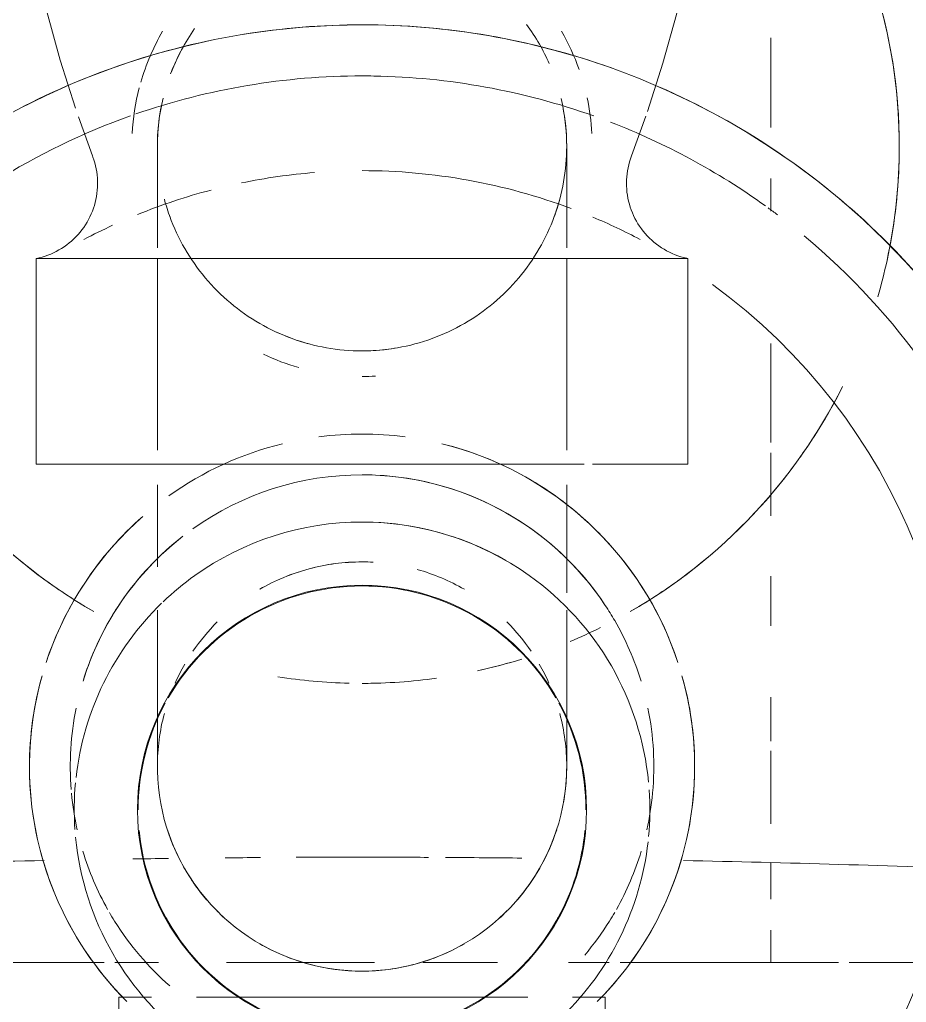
# Model space of a CAD drawing. Header units: millimetres. Extents: x -4000 to 187956, y -58990 to 162485.
# Drawn here: x 157920.76 to 157955.42, y 1816.28 to 1854.7 of the extents above; entities that cross this region are included whole.
import ezdxf

# ---------------------------------------------------------------- set-up
doc = ezdxf.new("R2010")
doc.units = ezdxf.units.MM
doc.layers.add('A-FLOR-PATT', color=8, linetype='Continuous', lineweight=13)
doc.layers.add('P-SANR-FIXT', color=6, linetype='Continuous', lineweight=9)

# ---------------------------------------------------------------- blocks, each defined once
blk = doc.blocks.new('C307 - C307-V817-0_000')
at = {"layer": 'P-SANR-FIXT', "color": 253}
for p, q in [((-9.5, 95.913), (-9.5, 82.012)), ((9.5, 82.012), (9.5, 95.913)), ((-9.5, 82.012), (-8.227, 82.012)), ((8.227, 82.012), (9.5, 82.012)), ((-8, 63.521), (-8, 61.989)), ((8, 61.989), (8, 63.521)), ((-12.74, 61.173), (-12.74, 53.14)), ((-9.008, 61.173), (-12.74, 61.173)), ((0, 61.173), (-8.676, 61.173)), ((12.74, 61.173), (0, 61.173)), ((12.74, 53.14), (12.74, 61.173)), ((0, 53.14), (-12.74, 53.14)), ((8.537, 53.14), (0, 53.14)), ((12.74, 53.14), (9.008, 53.14)), ((8, 50.595), (8, 50.961)), ((-11.097, 47.573), (-10.535, 49.127)), ((10.535, 49.127), (11.086, 47.596))]:
    blk.add_line(p, q, dxfattribs=at)
at = {"layer": 'P-SANR-FIXT', "color": 50}
for p, q in [((-6.474, 82.012), (0, 82.012)), ((0, 82.012), (6.474, 82.012)), ((-2.294, 80.664), (-1.985, 80.75)), ((-1.985, 80.75), (-1.674, 80.823)), ((-0.406, 80.99), (-0.086, 81)), ((0.553, 80.981), (0.872, 80.952)), ((0.872, 80.952), (1.189, 80.911)), ((-21.654, 80.66), (-19.044, 80.66)), ((-21.654, 80.66), (-19.044, 80.66)), ((-18.63, 80.66), (-10.136, 80.66)), ((-18.42, 80.66), (-16.729, 80.66)), ((-16.729, 80.66), (-13.735, 80.66)), ((-15.976, 80.66), (-15.976, 79.395)), ((-14.759, 80.66), (-15.976, 80.66)), ((-11.296, 80.66), (-15.976, 80.66)), ((-11.296, 80.66), (-13.283, 80.66)), ((-12.578, 80.66), (-11.517, 80.66)), ((-11.265, 80.66), (-10.136, 80.66)), ((-10.085, 80.66), (-11.08, 80.66)), ((-10.085, 80.66), (-11.08, 80.66)), ((-9.658, 80.66), (-8.068, 80.66)), ((-8.164, 80.66), (-9.651, 80.66)), ((-3.117, 80.66), (-5.3, 80.66)), ((-2.47, 80.66), (-5.3, 80.66)), ((-5.154, 80.66), (-3.01, 80.66)), ((-5.154, 80.66), (-2.382, 80.66)), ((0, 80.66), (-0.484, 80.66)), ((0, 80.66), (-0.484, 80.66)), ((-0.466, 80.66), (0, 80.66)), ((-0.466, 80.66), (0, 80.66)), ((5.3, 80.66), (0, 80.66)), ((5.3, 80.66), (0, 80.66)), ((0, 80.66), (5.154, 80.66)), ((0, 80.66), (5.154, 80.66)), ((7.958, 80.66), (9.658, 80.66)), ((9.651, 80.66), (8.059, 80.66)), ((11.073, 80.66), (10.085, 80.66)), ((11.073, 80.66), (10.085, 80.66)), ((10.136, 80.66), (11.256, 80.66)), ((10.136, 80.66), (18.176, 80.66)), ((13.283, 80.66), (11.296, 80.66)), ((15.976, 80.66), (11.296, 80.66)), ((11.517, 80.66), (12.578, 80.66)), ((-4.05, 79.899), (-3.771, 80.056)), ((3.329, 80.274), (3.617, 80.135)), ((3.617, 80.135), (3.9, 79.985)), ((3.9, 79.985), (4.176, 79.824)), ((-4.847, 79.365), (-4.588, 79.554)), ((-4.588, 79.554), (-4.322, 79.732)), ((-4.322, 79.732), (-4.05, 79.899)), ((-5.097, 79.166), (-4.847, 79.365)), ((5.678, 78.635), (5.899, 78.404)), ((5.899, 78.404), (6.111, 78.163)), ((-15.976, 78.191), (-15.976, 76.778)), ((-6.221, 78.03), (-6.014, 78.275)), ((6.111, 78.163), (6.312, 77.915)), ((-6.943, 76.975), (-6.778, 77.249)), ((-6.778, 77.249), (-6.603, 77.517)), ((6.685, 77.395), (6.855, 77.124)), ((-7.096, 76.694), (-6.943, 76.975)), ((6.855, 77.124), (7.015, 76.847)), ((7.015, 76.847), (7.163, 76.563)), ((-7.238, 76.408), (-7.096, 76.694)), ((7.163, 76.563), (7.3, 76.274)), ((-7.487, 75.818), (-7.368, 76.115)), ((-7.368, 76.115), (-7.238, 76.408)), ((7.3, 76.274), (7.425, 75.979)), ((-7.594, 75.517), (-7.487, 75.818)), ((7.425, 75.979), (7.538, 75.68)), ((-7.688, 75.211), (-7.594, 75.517)), ((-15.976, 75.238), (-15.976, 72.389)), ((7.728, 75.069), (7.804, 74.758)), ((7.959, 73.811), (7.985, 73.492)), ((-8, 73), (-7.994, 73.32)), ((-8, 72.99), (-8, 73)), ((-8, 72.931), (-8, 72.99)), ((-8, 72.821), (-8, 72.931)), ((8, 72.897), (8, 72.768)), ((8, 72.768), (8, 72.588)), ((-8, 72.184), (-8, 72.447)), ((-15.976, 72.015), (-15.976, 70.284)), ((8, 72.075), (8, 71.743)), ((-8, 71.094), (-8, 71.506)), ((-8, 70.633), (-8, 71.094)), ((8, 70.931), (8, 70.452)), ((-8, 70.123), (-8, 70.633)), ((8, 70.452), (8, 69.926)), ((8, 69.926), (8, 69.353)), ((-8, 68.318), (-8, 68.965)), ((-8, 67.626), (-8, 68.318)), ((8, 68.071), (8, 67.363)), ((-8, 66.891), (-8, 67.626)), ((-15.976, 67.495), (-15.976, 65.552)), ((-15.976, 63.203), (-15.976, 60.74)), ((-15.976, 60.332), (-15.976, 56.458)), ((8.537, 53.14), (0, 53.14)), ((9.008, 53.14), (8.537, 53.14)), ((8, 51.783), (8, 52.238)), ((-15.976, 51.283), (-15.976, 50.011)), ((-8, 50.963), (-8, 50.597)), ((-8, 49.687), (-8, 49.448)), ((8, 49.447), (8, 49.686)), ((-8, 49.448), (-8, 49.242)), ((-8, 49.242), (-8, 49.069)), ((8, 49.241), (8, 49.447)), ((8, 49.068), (8, 49.241)), ((-8, 49.069), (-8, 48.929)), ((-8, 48.929), (-8, 48.823)), ((-15.976, 48.012), (-15.976, 44.516))]:
    blk.add_line(p, q, dxfattribs=at)
at = {"layer": 'P-SANR-FIXT', "color": 254}
for p, q in [((-6.474, 82.012), (0, 82.012)), ((0, 82.012), (6.474, 82.012)), ((8, 67.363), (8, 66.891)), ((-8, 66.214), (-8, 63.521)), ((8, 63.521), (8, 65.196)), ((-9.008, 61.173), (-9.535, 61.173)), ((0, 61.173), (-8.676, 61.173)), ((9.008, 61.173), (0, 61.173)), ((-8, 60.63), (-8, 53.14)), ((8, 53.14), (8, 60.63)), ((0, 53.14), (-9.008, 53.14)), ((9.008, 53.14), (8.537, 53.14)), ((-8, 52.724), (-8, 52.24)), ((8, 52.721), (8, 52.724)), ((8, 52.238), (8, 52.721)), ((-8, 52.24), (-8, 51.785)), ((-8, 51.785), (-8, 51.359)), ((8, 51.357), (8, 51.783)), ((-8, 51.359), (-8, 50.963)), ((8, 50.961), (8, 51.357)), ((-10.344, 50.423), (-10.356, 50.542)), ((-10.338, 50.303), (-10.344, 50.423)), ((-8, 50.597), (-8, 50.262)), ((8, 50.261), (8, 50.595)), ((10.34, 50.352), (10.336, 50.232)), ((10.348, 50.472), (10.34, 50.352)), ((10.362, 50.591), (10.348, 50.472)), ((-8, 50.262), (-8, 49.959)), ((-8, 49.959), (-8, 49.687)), ((8, 49.957), (8, 50.261)), ((8, 49.686), (8, 49.957)), ((-10.426, 49.47), (-10.399, 49.587)), ((-10.399, 49.587), (-10.377, 49.705)), ((-10.377, 49.705), (-10.36, 49.824)), ((10.415, 49.518), (10.444, 49.402)), ((-8, 48.823), (-8, 48.75)), ((8, 48.75), (8, 48.822))]:
    blk.add_line(p, q, dxfattribs=at)
at = {"layer": 'P-SANR-FIXT', "color": 250, "flags": 128}
for points in [[(-22.008, 54.114), (-21.235, 53.249), (-20.428, 52.416), (-19.588, 51.616), (-18.718, 50.849), (-17.817, 50.119), (-16.888, 49.424), (-15.931, 48.768), (-14.95, 48.15), (-13.944, 47.572), (-12.916, 47.035), (-11.867, 46.539), (-10.8, 46.086), (-9.715, 45.676), (-8.614, 45.309), (-7.5, 44.987), (-6.374, 44.709), (-5.237, 44.477), (-4.092, 44.29), (-2.941, 44.15), (-1.785, 44.055), (-0.626, 44.007), (0, 44)], [(0, 44), (1.16, 44.023), (2.318, 44.093), (3.472, 44.209), (4.62, 44.37), (5.761, 44.578), (6.893, 44.831), (8.014, 45.129), (9.122, 45.472), (10.216, 45.859), (11.293, 46.289), (12.352, 46.762), (13.392, 47.277)], [(-8.41, 9), (-9.272, 10.778), (-10.063, 12.59), (-10.781, 14.432), (-11.424, 16.3), (-11.993, 18.194), (-12.485, 20.108), (-12.9, 22.04), (-13.237, 23.988), (-13.497, 25.947), (-13.678, 27.916), (-13.779, 29.889), (-13.802, 31.866), (-13.746, 33.842), (-13.611, 35.814), (-13.397, 37.779), (-13.105, 39.733), (-12.735, 41.675), (-12.287, 43.6), (-11.763, 45.506), (-11.163, 47.389)], [(11.205, 47.267), (11.8, 45.383), (12.319, 43.475), (12.761, 41.549), (13.126, 39.607), (13.414, 37.651), (13.622, 35.686), (13.752, 33.713), (13.803, 31.737), (13.775, 29.761), (13.668, 27.787), (13.482, 25.82), (13.218, 23.861), (12.875, 21.914), (12.455, 19.983), (11.958, 18.07), (11.385, 16.178), (10.736, 14.311), (10.014, 12.471), (9.219, 10.662), (8.41, 9)]]:
    blk.add_lwpolyline(points, dxfattribs=at)
at = {"layer": 'P-SANR-FIXT', "color": 50, "flags": 128}
for points in [[(-1.674, 80.823), (-1.36, 80.884), (-1.043, 80.932), (-0.725, 80.967), (-0.406, 80.99)], [(-0.086, 81), (0.234, 80.997), (0.553, 80.981)], [(1.189, 80.911), (1.505, 80.857), (1.818, 80.791)], [(1.818, 80.791), (2.128, 80.712), (2.434, 80.621), (2.737, 80.517)], [(-3.771, 80.056), (-3.485, 80.201), (-3.195, 80.334), (-2.899, 80.456)], [(-2.899, 80.456), (-2.598, 80.566), (-2.294, 80.664)], [(2.737, 80.517), (3.036, 80.402), (3.329, 80.274)], [(4.176, 79.824), (4.446, 79.651), (4.708, 79.468), (4.963, 79.275), (5.21, 79.071), (5.448, 78.858), (5.678, 78.635)], [(-5.574, 78.739), (-5.34, 78.957), (-5.097, 79.166)], [(-6.014, 78.275), (-5.799, 78.511), (-5.574, 78.739)], [(-6.603, 77.517), (-6.417, 77.778), (-6.221, 78.03)], [(6.312, 77.915), (6.504, 77.659), (6.685, 77.395)], [(7.538, 75.68), (7.639, 75.376), (7.728, 75.069)], [(-7.898, 74.275), (-7.841, 74.589), (-7.771, 74.902), (-7.688, 75.211)], [(7.804, 74.758), (7.868, 74.445), (7.92, 74.129), (7.959, 73.811)], [(-7.994, 73.32), (-7.974, 73.639), (-7.942, 73.958), (-7.898, 74.275)], [(7.985, 73.492), (7.998, 73.173), (8, 73)], [(8, 73), (8, 72.974), (8, 72.897)], [(-8, 72.447), (-8, 72.659), (-8, 72.821)], [(8, 72.588), (8, 72.357), (8, 72.075)], [(-8, 71.506), (-8, 71.87), (-8, 72.184)], [(8, 71.743), (8, 71.362), (8, 70.931)], [(-8, 68.965), (-8, 69.567), (-8, 70.123)], [(8, 69.353), (8, 68.734), (8, 68.071)], [(8, 48.822), (8, 48.928), (8, 49.068)]]:
    blk.add_lwpolyline(points, dxfattribs=at)
at = {"layer": 'P-SANR-FIXT', "color": 253, "flags": 128}
for points in [[(-10.356, 50.542), (-10.372, 50.661), (-10.393, 50.779), (-10.418, 50.896), (-10.448, 51.012), (-10.483, 51.127), (-10.522, 51.241), (-10.566, 51.352), (-10.615, 51.462), (-10.667, 51.57), (-10.724, 51.676), (-10.785, 51.779), (-10.85, 51.88), (-10.92, 51.978), (-10.993, 52.073), (-11.069, 52.165), (-11.15, 52.254), (-11.234, 52.34), (-11.321, 52.422), (-11.411, 52.501), (-11.505, 52.576), (-11.601, 52.648), (-11.701, 52.715), (-11.803, 52.778), (-11.907, 52.838), (-12.013, 52.893), (-12.122, 52.944), (-12.233, 52.99), (-12.345, 53.032), (-12.459, 53.069), (-12.575, 53.102), (-12.691, 53.13), (-12.74, 53.14)], [(12.74, 53.14), (12.623, 53.114), (12.507, 53.083), (12.392, 53.048), (12.279, 53.008), (12.167, 52.963), (12.058, 52.914), (11.95, 52.861), (11.845, 52.803), (11.742, 52.742), (11.642, 52.676), (11.544, 52.606), (11.449, 52.532), (11.358, 52.455), (11.269, 52.374), (11.184, 52.29), (11.102, 52.202), (11.024, 52.111), (10.949, 52.017), (10.878, 51.92), (10.811, 51.821), (10.749, 51.718), (10.69, 51.614), (10.636, 51.507), (10.586, 51.398), (10.54, 51.287), (10.499, 51.174), (10.462, 51.06), (10.43, 50.944), (10.402, 50.827), (10.38, 50.709), (10.362, 50.591)], [(-10.36, 49.824), (-10.347, 49.943), (-10.339, 50.063), (-10.336, 50.183), (-10.338, 50.303)], [(10.336, 50.232), (10.337, 50.112), (10.343, 49.992), (10.354, 49.873), (10.37, 49.754), (10.39, 49.635), (10.415, 49.518)], [(-10.535, 49.127), (-10.494, 49.24), (-10.458, 49.354), (-10.426, 49.47)], [(10.444, 49.402), (10.479, 49.287), (10.517, 49.173), (10.535, 49.127)]]:
    blk.add_lwpolyline(points, dxfattribs=at)
at = {"layer": 'P-SANR-FIXT', "color": 253}
for centre, radius, start, end in [((0, 73), 23.297, 105.3108, 234), ((0, 73), 23.297, 306, 74.6892), ((0, 74.691), 11.25, 5.4905, 54.4728), ((0, 74.691), 11.25, 5.4905, 54.4728), ((0, 74.691), 11.25, 134.1394, 173.5904), ((0, 74.691), 11.25, 134.1394, 173.5904), ((0, 73), 13, 135, 195.8514), ((0, 73), 13, 344.1486, 45), ((0, 74.691), 11.25, 174.6435, 183.9413), ((0, 74.691), 11.25, 174.6435, 183.9413), ((0, 74.691), 11.25, 354.6435, 3.9413), ((0, 74.691), 11.25, 354.6435, 3.9413), ((0, 74.691), 11.25, 185.4905, 234.4728), ((0, 74.691), 11.25, 185.4905, 234.4728), ((0, 74.691), 11.25, 314.1394, 353.5904), ((0, 74.691), 11.25, 314.1394, 353.5904), ((0, 73), 11.405, 197.0353, 210), ((0, 73), 11.405, 197.0353, 210), ((0, 73), 11.405, 307.8881, 342.9647), ((0, 73), 11.405, 307.8881, 342.9647), ((0, 73), 13, 198.2249, 256.1379), ((0, 73), 13, 311.2324, 341.7751), ((0, 48.75), 21, 119.9568, 153.4176), ((0, 48.75), 21, 23.4533, 60.0432), ((0, 73), 11.405, 213.5357, 270), ((0, 73), 11.405, 213.5357, 270), ((0, 74.691), 11.25, 305.5272, 313.6949), ((0, 74.691), 11.25, 305.5272, 313.6949), ((0, 74.691), 11.25, 240, 270), ((0, 73), 27, 200.1353, 230.1972), ((0, 73), 11.405, 270, 305.4614), ((0, 73), 11.405, 270, 305.4614), ((0, 73), 13, 283.8621, 305.541), ((0, 73), 29, 218.0932, 225.4104), ((0, 48.75), 21, 163.7365, 167.7383), ((0, 73), 23.297, 242.1872, 247.2211), ((0, 73), 23.297, 294.7332, 297.8128), ((0, 73), 27, 234.2675, 248.9158), ((0, 73), 27, 289.5931, 302.1047), ((0, 73), 29, 293.4386, 303.073), ((0, 73), 27, 250.4069, 269.011), ((0, 73), 27, 270, 289.1062), ((0, 73), 29, 281.9666, 292.4496), ((0, 48.75), 9, 330, 343.8719), ((0, 48.75), 9, 199.4825, 210), ((0, 73), 29, 250.3698, 270)]:
    blk.add_arc(centre, radius, start, end, dxfattribs=at)
at = {"layer": 'P-SANR-FIXT', "color": 250}
for centre, radius, start, end in [((0, 74.691), 8.778, 90, 270), ((0, 74.691), 8.778, 270, 90), ((0, 74.691), 11.25, 234.4728, 270), ((0, 74.691), 11.25, 270, 305.5272), ((0, 74.691), 11.25, 270, 305.5272), ((0, 48.75), 21, 167.7383, 227.8289), ((0, 73), 29, 225.4104, 246.4109), ((0, 73), 29, 270, 279.2562)]:
    blk.add_arc(centre, radius, start, end, dxfattribs=at)
at = {"layer": 'P-SANR-FIXT', "color": 50}
for centre, radius, start, end in [((0, 74.691), 8.75, 93.4522, 150), ((0, 74.691), 8.75, 30, 90), ((0, 73), 11.405, 32.012, 48.798), ((0, 73), 8, 105, 120), ((0, 73), 8, 90, 105), ((0, 73), 8, 60, 90), ((0, 73), 11.405, 139.7289, 147.988), ((0, 73), 11.405, 147.988, 150), ((0, 73), 11.405, 147.988, 150), ((0, 73), 11.405, 147.988, 150), ((0, 74.691), 8.75, 151.1806, 174.7104), ((0, 74.691), 8.75, 150, 151.1806), ((0, 73), 8, 132.2071, 135), ((0, 73), 8, 45, 47.7929), ((0, 74.691), 8.75, 28.8194, 30), ((0, 74.691), 8.75, 5.2896, 28.8194), ((0, 73), 11.405, 30, 32.012), ((0, 73), 11.405, 30, 32.012), ((0, 73), 11.405, 30, 32.012), ((0, 73), 11.405, 150.6808, 163.1167), ((0, 73), 11.405, 16.8833, 29.3192), ((0, 73), 8, 139.3925, 150), ((0, 73), 8, 18.0165, 40.6075), ((0, 73), 8, 150, 161.9835), ((0, 73), 11.405, 167.4583, 174.7517), ((0, 73), 11.405, 5.2483, 12.5417), ((0, 74.691), 8.75, 180, 208.477), ((0, 74.691), 8.75, 331.523, 360), ((0, 73), 8, 169.945, 180), ((0, 73), 11.405, 174.843, 191.5292), ((0, 73), 11.405, 348.4708, 4.5313), ((0, 73), 8, 180, 195), ((0, 73), 8, 345, 360), ((0, 74.691), 8.75, 210, 266.5478), ((0, 74.691), 8.75, 270, 330), ((0, 73), 11.405, 197.0353, 210), ((0, 73), 8, 204.0764, 210), ((0, 48.75), 21, 90, 97.976), ((0, 48.75), 21, 90, 91.2716), ((0, 48.75), 21, 80.9852, 88.6098), ((0, 73), 8, 330, 335.9236), ((0, 73), 11.405, 307.8881, 342.9647), ((0, 48.75), 21, 102.4023, 107.3048), ((0, 48.75), 21, 102.4023, 106.0301), ((0, 73), 8, 214.2561, 225), ((0, 73), 8, 315, 325.7439), ((0, 48.75), 21, 112.7924, 116.3595), ((0, 73), 11.405, 210, 213.5357), ((0, 48.75), 21, 119.9568, 125.8085), ((0, 48.75), 21, 54.1915, 60.0432), ((0, 73), 11.405, 213.5357, 267.3514), ((0, 48.75), 21, 126, 143.5166), ((0, 74.691), 8.75, 266.5478, 270), ((0, 48.75), 21, 36.4834, 54), ((0, 73), 8, 266.8415, 270), ((0, 73), 13, 223.7902, 225), ((0, 73), 13, 311.2324, 315), ((0, 73), 11.405, 270, 305.4614), ((0, 73), 11.405, 267.3514, 270), ((0, 48.75), 21, 144.676, 153.4176), ((0, 73), 13, 262.5504, 270), ((0, 73), 13, 270, 277.4496), ((0, 48.75), 9, 90, 93.3563), ((0, 48.75), 9, 64.6476, 74.0609), ((0, 48.75), 8, 90, 93.1585), ((0, 48.75), 8, 159.5863, 165), ((0, 48.75), 8, 15, 20.4137), ((0, 48.75), 8, 180, 191.323), ((0, 48.75), 8, 348.677, 0)]:
    blk.add_arc(centre, radius, start, end, dxfattribs=at)
at = {"layer": 'P-SANR-FIXT', "color": 254}
for centre, radius, start, end in [((0, 73), 13, 135, 180), ((0, 73), 13, 0, 45), ((0, 73), 11.405, 32.012, 48.798), ((0, 73), 11.405, 32.012, 48.798), ((0, 73), 11.405, 139.7289, 147.988), ((0, 73), 11.405, 139.7289, 147.988), ((0, 73), 11.405, 150.6808, 163.1167), ((0, 73), 11.405, 150.6808, 163.1167), ((0, 73), 11.405, 16.8833, 29.3192), ((0, 73), 11.405, 16.8833, 29.3192), ((0, 73), 11.405, 167.4583, 174.7517), ((0, 73), 11.405, 167.4583, 174.7517), ((0, 73), 11.405, 5.2483, 12.5417), ((0, 73), 11.405, 5.2483, 12.5417), ((0, 73), 11.405, 174.843, 191.5292), ((0, 73), 11.405, 174.843, 191.5292), ((0, 73), 11.405, 348.4708, 4.5313), ((0, 73), 11.405, 348.4708, 4.5313), ((0, 73), 13, 180, 195.8514), ((0, 73), 13, 344.1486, 0), ((0, 73), 13, 198.2249, 223.7902), ((0, 73), 13, 315, 341.7751), ((0, 48.75), 21, 112.7924, 116.3595), ((0, 73), 11.405, 210, 213.5357), ((0, 73), 11.405, 210, 213.5357), ((0, 73), 8, 240, 254.3287), ((0, 73), 8, 285, 300), ((0, 73), 8, 270, 285), ((0, 73), 13, 225, 256.1379), ((0, 73), 13, 283.8621, 305.541), ((0, 73), 13, 262.5504, 270), ((0, 73), 13, 270, 277.4496), ((0, 48.75), 21, 167.7383, 178.3834), ((0, 73), 27, 233.039, 234), ((0, 73), 23.297, 249.4637, 270), ((0, 73), 23.297, 284.6786, 292.1428), ((0, 73), 23.297, 274.5729, 281.6778), ((0, 48.75), 21, 180, 198), ((0, 48.75), 9, 183.1872, 192.1701), ((0, 48.75), 9, 345.3238, 356.8133), ((0, 73), 27, 269.011, 270), ((0, 48.75), 8, 330, 339.2873)]:
    blk.add_arc(centre, radius, start, end, dxfattribs=at)
at = {"layer": 'P-SANR-FIXT', "color": 253}
for points in [[(-24.727, 77.033), (-20.668, 76.877), (-16.614, 76.758), (-12.564, 76.677)], [(12.426, 76.675), (16.477, 76.756), (20.576, 76.875), (24.723, 77.033)], [(6.546, 44.152), (6.918, 44.682), (7.226, 45.258), (7.46, 45.861)]]:
    blk.add_open_spline(points, degree=3, dxfattribs=at)
at = {"layer": 'P-SANR-FIXT', "color": 50}
for points in [[(-6.25, 76.581), (-5.256, 76.57), (-4.262, 76.562), (-3.268, 76.556)], [(-2.593, 76.552), (-1.728, 76.548), (-0.864, 76.545), (0, 76.544)], [(0, 76.544), (0.854, 76.545), (1.711, 76.547), (2.57, 76.551)], [(3.967, 76.56), (4.427, 76.563), (4.888, 76.567), (5.349, 76.571)], [(7.566, 76.595), (8.029, 76.601), (8.494, 76.607), (8.959, 76.614)], [(7.516, 51.489), (7.198, 52.363), (6.257, 53.994), (4.083, 55.821), (1.418, 56.79), (-1.416, 56.791), (-4.084, 55.819), (-6.252, 53.999), (-7.67, 51.548), (-8, 49.683), (-8, 48.75)], [(-0.438, 56.738), (-0.756, 56.72), (-1.074, 56.684), (-1.388, 56.629)], [(3.339, 56.02), (2.939, 56.203), (2.524, 56.354), (2.1, 56.469)], [(-7.516, 51.49), (-7.835, 50.616), (-8, 49.683), (-8, 48.75)]]:
    blk.add_open_spline(points, degree=3, dxfattribs=at)
at = {"layer": 'P-SANR-FIXT', "color": 250}
blk.add_open_spline([(-18.366, 4.081), (-19.903, 4.154), (-23.248, 4.335), (-28.273, 4.692), (-33.432, 5.166), (-37.602, 5.618), (-40.864, 6.004), (-44.081, 6.399), (-47.997, 6.927), (-52.535, 7.633), (-56.941, 8.397), (-61.248, 9.203), (-65.448, 10.056), (-70.877, 11.275), (-85.281, 14.901), (-106.179, 22.375), (-129.304, 35.807), (-141.715, 47.207), (-147.158, 53.548)], degree=3, knots=[-0.9208028, -0.9208028, -0.9208028, -0.9208028, -0.9, -0.875, -0.85, -0.825, -0.8125, -0.8, -0.775, -0.75, -0.725, -0.7, -0.675, -0.65, -0.6, -0.4, -0.2, 0, 0, 0, 0], dxfattribs=at)
at = {"layer": 'P-SANR-FIXT', "color": 254}
for points in [[(-8, 48.75), (-8, 48.124), (-7.925, 47.498), (-7.779, 46.888)], [(7.775, 46.866), (7.924, 47.483), (8, 48.117), (8, 48.75)]]:
    blk.add_open_spline(points, degree=3, dxfattribs=at)
at = {"layer": 'P-SANR-FIXT', "color": 253}
blk.add_open_spline([(-7.318, 45.519), (-7.203, 45.257), (-6.935, 44.729), (-6.61, 44.234), (-6.427, 43.988)], degree=3, knots=[-0.86746336, -0.86746336, -0.86746336, -0.86746336, -0.83333333, -0.79680333, -0.79680333, -0.79680333, -0.79680333], dxfattribs=at)
blk = doc.blocks.new('C307 - C307-V852-0_000')
at = {"layer": 'P-SANR-FIXT', "color": 253}
for p, q in [((-9.5, 95.913), (-9.5, 82.012)), ((9.5, 82.012), (9.5, 95.913)), ((-9.5, 82.012), (-8.227, 82.012)), ((8.227, 82.012), (9.5, 82.012)), ((-8, 63.521), (-8, 61.989)), ((8, 61.989), (8, 63.521)), ((-12.74, 61.173), (-12.74, 53.14)), ((-9.008, 61.173), (-12.74, 61.173)), ((0, 61.173), (-8.676, 61.173)), ((12.74, 61.173), (0, 61.173)), ((12.74, 53.14), (12.74, 61.173)), ((0, 53.14), (-12.74, 53.14)), ((8.537, 53.14), (0, 53.14)), ((12.74, 53.14), (9.008, 53.14)), ((8, 50.595), (8, 50.961)), ((-11.097, 47.573), (-10.535, 49.127)), ((10.535, 49.127), (11.086, 47.596))]:
    blk.add_line(p, q, dxfattribs=at)
at = {"layer": 'P-SANR-FIXT', "color": 50}
for p, q in [((-6.474, 82.012), (0, 82.012)), ((0, 82.012), (6.474, 82.012)), ((-2.294, 80.664), (-1.985, 80.75)), ((-1.985, 80.75), (-1.674, 80.823)), ((-1.674, 80.823), (-1.36, 80.884)), ((-1.36, 80.884), (-1.043, 80.932)), ((-1.043, 80.932), (-0.725, 80.967)), ((-0.725, 80.967), (-0.406, 80.99)), ((-0.406, 80.99), (-0.086, 81)), ((-0.086, 81), (0.234, 80.997)), ((0.234, 80.997), (0.553, 80.981)), ((0.553, 80.981), (0.872, 80.952)), ((0.872, 80.952), (1.189, 80.911)), ((1.189, 80.911), (1.505, 80.857)), ((1.505, 80.857), (1.818, 80.791)), ((1.818, 80.791), (2.128, 80.712)), ((2.128, 80.712), (2.434, 80.621)), ((-21.654, 80.66), (-19.044, 80.66)), ((-21.654, 80.66), (-19.044, 80.66)), ((-18.63, 80.66), (-13.383, 80.66)), ((-18.42, 80.66), (-16.729, 80.66)), ((-16.729, 80.66), (-13.735, 80.66)), ((-15.976, 80.66), (-15.976, 79.395)), ((-14.759, 80.66), (-15.976, 80.66)), ((-11.296, 80.66), (-15.976, 80.66)), ((-13.383, 80.66), (-10.136, 80.66)), ((-11.296, 80.66), (-13.283, 80.66)), ((-12.578, 80.66), (-11.517, 80.66)), ((-11.265, 80.66), (-10.136, 80.66)), ((-10.085, 80.66), (-11.08, 80.66)), ((-10.085, 80.66), (-11.08, 80.66)), ((-9.658, 80.66), (-8.068, 80.66)), ((-8.164, 80.66), (-9.651, 80.66)), ((-3.117, 80.66), (-5.3, 80.66)), ((-2.47, 80.66), (-5.3, 80.66)), ((-5.154, 80.66), (-3.01, 80.66)), ((-5.154, 80.66), (-2.382, 80.66)), ((-3.485, 80.201), (-3.195, 80.334)), ((-3.195, 80.334), (-2.899, 80.456)), ((-2.899, 80.456), (-2.598, 80.566)), ((-2.598, 80.566), (-2.294, 80.664)), ((0, 80.66), (-0.484, 80.66)), ((0, 80.66), (-0.484, 80.66)), ((-0.466, 80.66), (0, 80.66)), ((-0.466, 80.66), (0, 80.66)), ((5.3, 80.66), (0, 80.66)), ((5.3, 80.66), (0, 80.66)), ((0, 80.66), (5.154, 80.66)), ((0, 80.66), (5.154, 80.66)), ((2.434, 80.621), (2.737, 80.517)), ((2.737, 80.517), (3.036, 80.402)), ((3.036, 80.402), (3.329, 80.274)), ((7.958, 80.66), (9.658, 80.66)), ((9.651, 80.66), (8.059, 80.66)), ((11.073, 80.66), (10.085, 80.66)), ((11.073, 80.66), (10.085, 80.66)), ((10.136, 80.66), (11.256, 80.66)), ((10.136, 80.66), (13.383, 80.66)), ((13.283, 80.66), (11.296, 80.66)), ((15.976, 80.66), (11.296, 80.66)), ((11.517, 80.66), (12.578, 80.66)), ((-4.05, 79.899), (-3.771, 80.056)), ((-3.771, 80.056), (-3.485, 80.201)), ((3.329, 80.274), (3.617, 80.135)), ((3.617, 80.135), (3.9, 79.985)), ((3.9, 79.985), (4.176, 79.824)), ((-4.847, 79.365), (-4.588, 79.554)), ((-4.588, 79.554), (-4.322, 79.732)), ((-4.322, 79.732), (-4.05, 79.899)), ((4.176, 79.824), (4.446, 79.651)), ((4.446, 79.651), (4.708, 79.468)), ((-5.34, 78.957), (-5.097, 79.166)), ((-5.097, 79.166), (-4.847, 79.365)), ((4.708, 79.468), (4.963, 79.275)), ((4.963, 79.275), (5.21, 79.071)), ((-5.574, 78.739), (-5.34, 78.957)), ((5.21, 79.071), (5.448, 78.858)), ((5.448, 78.858), (5.678, 78.635)), ((-6.014, 78.275), (-5.799, 78.511)), ((-5.799, 78.511), (-5.574, 78.739)), ((5.678, 78.635), (5.899, 78.404)), ((5.899, 78.404), (6.111, 78.163)), ((-15.976, 78.191), (-15.976, 76.778)), ((-6.417, 77.778), (-6.221, 78.03)), ((-6.221, 78.03), (-6.014, 78.275)), ((6.111, 78.163), (6.312, 77.915)), ((-6.603, 77.517), (-6.417, 77.778)), ((6.312, 77.915), (6.504, 77.659)), ((6.504, 77.659), (6.685, 77.395)), ((-6.943, 76.975), (-6.778, 77.249)), ((-6.778, 77.249), (-6.603, 77.517)), ((6.685, 77.395), (6.855, 77.124)), ((-7.096, 76.694), (-6.943, 76.975)), ((6.855, 77.124), (7.015, 76.847)), ((7.015, 76.847), (7.163, 76.563)), ((-7.238, 76.408), (-7.096, 76.694)), ((7.163, 76.563), (7.3, 76.274)), ((-7.487, 75.818), (-7.368, 76.115)), ((-7.368, 76.115), (-7.238, 76.408)), ((7.3, 76.274), (7.425, 75.979)), ((-7.594, 75.517), (-7.487, 75.818)), ((7.425, 75.979), (7.538, 75.68)), ((-7.688, 75.211), (-7.594, 75.517)), ((7.538, 75.68), (7.639, 75.376)), ((7.639, 75.376), (7.728, 75.069)), ((-15.976, 75.238), (-15.976, 72.389)), ((-7.771, 74.902), (-7.688, 75.211)), ((7.728, 75.069), (7.804, 74.758)), ((-7.898, 74.275), (-7.841, 74.589)), ((-7.841, 74.589), (-7.771, 74.902)), ((7.804, 74.758), (7.868, 74.445)), ((-7.942, 73.958), (-7.898, 74.275)), ((7.868, 74.445), (7.92, 74.129)), ((-7.974, 73.639), (-7.942, 73.958)), ((7.92, 74.129), (7.959, 73.811)), ((7.959, 73.811), (7.985, 73.492)), ((-7.994, 73.32), (-7.974, 73.639)), ((7.985, 73.492), (7.998, 73.173)), ((-8, 73), (-7.994, 73.32)), ((-8, 72.99), (-8, 73)), ((7.998, 73.173), (8, 73)), ((8, 73), (8, 72.974)), ((-8, 72.931), (-8, 72.99)), ((-8, 72.821), (-8, 72.931)), ((-8, 72.659), (-8, 72.821)), ((-8, 72.447), (-8, 72.659)), ((8, 72.974), (8, 72.897)), ((8, 72.897), (8, 72.768)), ((8, 72.768), (8, 72.588)), ((-8, 72.184), (-8, 72.447)), ((8, 72.588), (8, 72.357)), ((8, 72.357), (8, 72.075)), ((-15.976, 72.015), (-15.976, 70.284)), ((-8, 71.87), (-8, 72.184)), ((-8, 71.506), (-8, 71.87)), ((8, 72.075), (8, 71.743)), ((-8, 71.094), (-8, 71.506)), ((8, 71.743), (8, 71.362)), ((-8, 70.633), (-8, 71.094)), ((8, 71.362), (8, 70.931)), ((8, 70.931), (8, 70.452)), ((-8, 70.123), (-8, 70.633)), ((8, 70.452), (8, 69.926)), ((-8, 69.567), (-8, 70.123)), ((8, 69.926), (8, 69.353)), ((-8, 68.965), (-8, 69.567)), ((8, 69.353), (8, 68.734)), ((-8, 68.318), (-8, 68.965)), ((8, 68.734), (8, 68.071)), ((-8, 67.626), (-8, 68.318)), ((8, 68.071), (8, 67.363)), ((-8, 66.891), (-8, 67.626)), ((-15.976, 67.495), (-15.976, 65.552)), ((-15.976, 63.203), (-15.976, 60.74)), ((-15.976, 60.332), (-15.976, 56.458)), ((8.537, 53.14), (0, 53.14)), ((9.008, 53.14), (8.537, 53.14)), ((8, 51.783), (8, 52.238)), ((-15.976, 51.283), (-15.976, 50.011)), ((-8, 50.963), (-8, 50.597)), ((-8, 49.687), (-8, 49.448)), ((8, 49.447), (8, 49.686)), ((-8, 49.448), (-8, 49.242)), ((-8, 49.242), (-8, 49.069)), ((8, 49.241), (8, 49.447)), ((8, 49.068), (8, 49.241)), ((-8, 49.069), (-8, 48.929)), ((-8, 48.929), (-8, 48.823)), ((8, 48.928), (8, 49.068)), ((8, 48.822), (8, 48.928)), ((-15.976, 48.012), (-15.976, 44.516))]:
    blk.add_line(p, q, dxfattribs=at)
at = {"layer": 'P-SANR-FIXT', "color": 254}
for p, q in [((-6.474, 82.012), (0, 82.012)), ((0, 82.012), (6.474, 82.012)), ((8, 67.363), (8, 66.891)), ((-8, 66.214), (-8, 63.521)), ((8, 63.521), (8, 65.196)), ((-9.008, 61.173), (-9.535, 61.173)), ((0, 61.173), (-8.676, 61.173)), ((9.008, 61.173), (0, 61.173)), ((-8, 60.63), (-8, 53.14)), ((8, 53.14), (8, 60.63)), ((0, 53.14), (-9.008, 53.14)), ((9.008, 53.14), (8.537, 53.14)), ((-10.426, 49.47), (-10.399, 49.587)), ((10.415, 49.518), (10.444, 49.402)), ((-8, 48.823), (-8, 48.75)), ((8, 48.75), (8, 48.822))]:
    blk.add_line(p, q, dxfattribs=at)
at = {"layer": 'P-SANR-FIXT', "color": 250, "flags": 128}
for points in [[(-22.008, 54.114), (-21.235, 53.249), (-20.428, 52.416), (-19.588, 51.616), (-18.718, 50.849), (-17.817, 50.119), (-16.888, 49.424), (-15.931, 48.768), (-14.95, 48.15), (-13.944, 47.572), (-12.916, 47.035), (-11.867, 46.539), (-10.8, 46.086), (-9.715, 45.676), (-8.614, 45.309), (-7.5, 44.987), (-6.374, 44.709), (-5.237, 44.477), (-4.092, 44.29), (-2.941, 44.15), (-1.785, 44.055), (-0.626, 44.007), (0, 44)], [(0, 44), (1.16, 44.023), (2.318, 44.093), (3.472, 44.209), (4.62, 44.37), (5.761, 44.578), (6.893, 44.831), (8.014, 45.129), (9.122, 45.472), (10.216, 45.859), (11.293, 46.289), (12.352, 46.762), (13.392, 47.277)], [(-8.41, 9), (-9.272, 10.778), (-10.063, 12.59), (-10.781, 14.432), (-11.424, 16.3), (-11.993, 18.194), (-12.485, 20.108), (-12.9, 22.04), (-13.237, 23.988), (-13.497, 25.947), (-13.678, 27.916), (-13.779, 29.889), (-13.802, 31.866), (-13.746, 33.842), (-13.611, 35.814), (-13.397, 37.779), (-13.105, 39.733), (-12.735, 41.675), (-12.287, 43.6), (-11.763, 45.506), (-11.163, 47.389)], [(11.205, 47.267), (11.8, 45.383), (12.319, 43.475), (12.761, 41.549), (13.126, 39.607), (13.414, 37.651), (13.622, 35.686), (13.752, 33.713), (13.803, 31.737), (13.775, 29.761), (13.668, 27.787), (13.482, 25.82), (13.218, 23.861), (12.875, 21.914), (12.455, 19.983), (11.958, 18.07), (11.385, 16.178), (10.736, 14.311), (10.014, 12.471), (9.219, 10.662), (8.41, 9)]]:
    blk.add_lwpolyline(points, dxfattribs=at)
at = {"layer": 'P-SANR-FIXT', "color": 253, "flags": 128}
for points in [[(-10.356, 50.542), (-10.372, 50.661), (-10.393, 50.779), (-10.418, 50.896), (-10.448, 51.012), (-10.483, 51.127), (-10.522, 51.241), (-10.566, 51.352), (-10.615, 51.462), (-10.667, 51.57), (-10.724, 51.676), (-10.785, 51.779), (-10.85, 51.88), (-10.92, 51.978), (-10.993, 52.073), (-11.069, 52.165), (-11.15, 52.254), (-11.234, 52.34), (-11.321, 52.422), (-11.411, 52.501), (-11.505, 52.576), (-11.601, 52.648), (-11.701, 52.715), (-11.803, 52.778), (-11.907, 52.838), (-12.013, 52.893), (-12.122, 52.944), (-12.233, 52.99), (-12.345, 53.032), (-12.459, 53.069), (-12.575, 53.102), (-12.691, 53.13), (-12.74, 53.14)], [(12.74, 53.14), (12.623, 53.114), (12.507, 53.083), (12.392, 53.048), (12.279, 53.008), (12.167, 52.963), (12.058, 52.914), (11.95, 52.861), (11.845, 52.803), (11.742, 52.742), (11.642, 52.676), (11.544, 52.606), (11.449, 52.532), (11.358, 52.455), (11.269, 52.374), (11.184, 52.29), (11.102, 52.202), (11.024, 52.111), (10.949, 52.017), (10.878, 51.92), (10.811, 51.821), (10.749, 51.718), (10.69, 51.614), (10.636, 51.507), (10.586, 51.398), (10.54, 51.287), (10.499, 51.174), (10.462, 51.06), (10.43, 50.944), (10.402, 50.827), (10.38, 50.709), (10.362, 50.591)], [(-10.36, 49.824), (-10.347, 49.943), (-10.339, 50.063), (-10.336, 50.183), (-10.338, 50.303)], [(10.336, 50.232), (10.337, 50.112), (10.343, 49.992), (10.354, 49.873), (10.37, 49.754), (10.39, 49.635), (10.415, 49.518)], [(-10.535, 49.127), (-10.494, 49.24), (-10.458, 49.354), (-10.426, 49.47)], [(10.444, 49.402), (10.479, 49.287), (10.517, 49.173), (10.535, 49.127)]]:
    blk.add_lwpolyline(points, dxfattribs=at)
at = {"layer": 'P-SANR-FIXT', "color": 254, "flags": 128}
for points in [[(-8, 52.724), (-8, 52.24), (-8, 51.785), (-8, 51.359), (-8, 50.963)], [(8, 52.238), (8, 52.721), (8, 52.724)], [(8, 50.961), (8, 51.357), (8, 51.783)], [(-10.338, 50.303), (-10.344, 50.423), (-10.356, 50.542)], [(-8, 50.597), (-8, 50.262), (-8, 49.959), (-8, 49.687)], [(8, 49.686), (8, 49.957), (8, 50.261), (8, 50.595)], [(10.362, 50.591), (10.348, 50.472), (10.34, 50.352), (10.336, 50.232)], [(-10.399, 49.587), (-10.377, 49.705), (-10.36, 49.824)]]:
    blk.add_lwpolyline(points, dxfattribs=at)
at = {"layer": 'P-SANR-FIXT', "color": 253}
for centre, radius, start, end in [((0, 73), 23.297, 105.3108, 234), ((0, 73), 23.297, 306, 74.6892), ((0, 74.691), 11.25, 5.4905, 54.4728), ((0, 74.691), 11.25, 5.4905, 54.4728), ((0, 74.691), 11.25, 134.1394, 173.5904), ((0, 74.691), 11.25, 134.1394, 173.5904), ((0, 73), 13, 135, 195.8514), ((0, 73), 13, 344.1486, 45), ((0, 74.691), 11.25, 174.6435, 183.9413), ((0, 74.691), 11.25, 174.6435, 183.9413), ((0, 74.691), 11.25, 354.6435, 3.9413), ((0, 74.691), 11.25, 354.6435, 3.9413), ((0, 74.691), 11.25, 185.4905, 234.4728), ((0, 74.691), 11.25, 185.4905, 234.4728), ((0, 74.691), 11.25, 314.1394, 353.5904), ((0, 74.691), 11.25, 314.1394, 353.5904), ((0, 73), 11.405, 197.0353, 210), ((0, 73), 11.405, 197.0353, 210), ((0, 73), 11.405, 307.8881, 342.9647), ((0, 73), 11.405, 307.8881, 342.9647), ((0, 73), 13, 198.2249, 256.1379), ((0, 73), 13, 311.2324, 341.7751), ((0, 48.75), 21, 119.9568, 153.4176), ((0, 48.75), 21, 23.4533, 60.0432), ((0, 73), 11.405, 213.5357, 270), ((0, 73), 11.405, 213.5357, 270), ((0, 74.691), 11.25, 305.5272, 313.6949), ((0, 74.691), 11.25, 305.5272, 313.6949), ((0, 74.691), 11.25, 240, 270), ((0, 73), 27, 200.1353, 230.1972), ((0, 73), 11.405, 270, 305.4614), ((0, 73), 11.405, 270, 305.4614), ((0, 73), 13, 283.8621, 305.541), ((0, 73), 29, 218.0932, 225.4104), ((0, 48.75), 21, 163.7365, 167.7383), ((0, 73), 23.297, 242.1872, 247.2211), ((0, 73), 23.297, 294.7332, 297.8128), ((0, 73), 27, 234.2675, 248.9158), ((0, 73), 27, 289.5931, 302.1047), ((0, 73), 29, 293.4386, 303.073), ((0, 73), 27, 250.4069, 269.011), ((0, 73), 27, 270, 289.1062), ((0, 73), 29, 281.9666, 292.4496), ((0, 48.75), 9, 330, 343.8719), ((0, 48.75), 9, 199.4825, 210), ((0, 73), 29, 250.3698, 270)]:
    blk.add_arc(centre, radius, start, end, dxfattribs=at)
at = {"layer": 'P-SANR-FIXT', "color": 250}
for centre, radius, start, end in [((0, 74.691), 8.778, 90, 270), ((0, 74.691), 8.778, 270, 90), ((0, 74.691), 11.25, 234.4728, 270), ((0, 74.691), 11.25, 270, 305.5272), ((0, 74.691), 11.25, 270, 305.5272), ((0, 48.75), 21, 167.7383, 227.8289), ((0, 73), 29, 225.4104, 246.4109), ((0, 73), 29, 270, 279.2562)]:
    blk.add_arc(centre, radius, start, end, dxfattribs=at)
at = {"layer": 'P-SANR-FIXT', "color": 50}
for centre, radius, start, end in [((0, 74.691), 8.75, 93.4522, 150), ((0, 74.691), 8.75, 30, 90), ((0, 73), 11.405, 32.012, 48.798), ((0, 73), 8, 105, 120), ((0, 73), 8, 90, 105), ((0, 73), 8, 75, 90), ((0, 73), 8, 60, 75), ((0, 73), 11.405, 139.7289, 147.988), ((0, 73), 11.405, 147.988, 150), ((0, 73), 11.405, 147.988, 150), ((0, 73), 11.405, 147.988, 150), ((0, 74.691), 8.75, 151.1806, 174.7104), ((0, 74.691), 8.75, 150, 151.1806), ((0, 73), 8, 132.2071, 135), ((0, 73), 8, 45, 47.7929), ((0, 74.691), 8.75, 28.8194, 30), ((0, 74.691), 8.75, 5.2896, 28.8194), ((0, 73), 11.405, 30, 32.012), ((0, 73), 11.405, 30, 32.012), ((0, 73), 11.405, 30, 32.012), ((0, 73), 11.405, 150.6808, 163.1167), ((0, 73), 11.405, 16.8833, 29.3192), ((0, 73), 8, 139.3925, 150), ((0, 73), 8, 30, 40.6075), ((0, 73), 8, 150, 161.9835), ((0, 73), 8, 18.0165, 30), ((0, 73), 11.405, 167.4583, 174.7517), ((0, 73), 11.405, 5.2483, 12.5417), ((0, 74.691), 8.75, 180, 208.477), ((0, 74.691), 8.75, 331.523, 360), ((0, 73), 8, 169.945, 180), ((0, 73), 11.405, 174.843, 191.5292), ((0, 73), 11.405, 348.4708, 4.5313), ((0, 73), 8, 180, 195), ((0, 73), 8, 345, 360), ((0, 74.691), 8.75, 210, 266.5478), ((0, 74.691), 8.75, 270, 330), ((0, 73), 11.405, 197.0353, 210), ((0, 73), 8, 204.0764, 210), ((0, 48.75), 21, 90, 97.976), ((0, 48.75), 21, 90, 91.2716), ((0, 48.75), 21, 80.9852, 88.6098), ((0, 73), 8, 330, 335.9236), ((0, 73), 11.405, 330, 342.9647), ((0, 48.75), 21, 102.4023, 107.3048), ((0, 48.75), 21, 102.4023, 106.0301), ((0, 73), 8, 214.2561, 225), ((0, 73), 8, 315, 325.7439), ((0, 48.75), 21, 112.7924, 116.3595), ((0, 73), 11.405, 210, 213.5357), ((0, 73), 11.405, 307.8881, 330), ((0, 48.75), 21, 119.9568, 125.8085), ((0, 48.75), 21, 54.1915, 60.0432), ((0, 73), 11.405, 213.5357, 267.3514), ((0, 48.75), 21, 126, 143.5166), ((0, 74.691), 8.75, 266.5478, 270), ((0, 48.75), 21, 36.4834, 54), ((0, 73), 8, 266.8415, 270), ((0, 73), 13, 223.7902, 225), ((0, 73), 13, 311.2324, 315), ((0, 73), 11.405, 270, 305.4614), ((0, 73), 11.405, 267.3514, 270), ((0, 48.75), 21, 144.676, 153.4176), ((0, 73), 13, 262.5504, 270), ((0, 73), 13, 270, 277.4496), ((0, 48.75), 9, 90, 93.3563), ((0, 48.75), 9, 64.6476, 74.0609), ((0, 48.75), 8, 90, 93.1585), ((0, 48.75), 8, 159.5863, 165), ((0, 48.75), 8, 15, 20.4137), ((0, 48.75), 8, 180, 191.323), ((0, 48.75), 8, 348.677, 0)]:
    blk.add_arc(centre, radius, start, end, dxfattribs=at)
at = {"layer": 'P-SANR-FIXT', "color": 254}
for centre, radius, start, end in [((0, 73), 13, 135, 195.8514), ((0, 73), 13, 344.1486, 45), ((0, 73), 11.405, 32.012, 48.798), ((0, 73), 11.405, 32.012, 48.798), ((0, 73), 11.405, 139.7289, 147.988), ((0, 73), 11.405, 139.7289, 147.988), ((0, 73), 11.405, 150.6808, 163.1167), ((0, 73), 11.405, 150.6808, 163.1167), ((0, 73), 11.405, 16.8833, 29.3192), ((0, 73), 11.405, 16.8833, 29.3192), ((0, 73), 11.405, 167.4583, 174.7517), ((0, 73), 11.405, 167.4583, 174.7517), ((0, 73), 11.405, 5.2483, 12.5417), ((0, 73), 11.405, 5.2483, 12.5417), ((0, 73), 11.405, 174.843, 191.5292), ((0, 73), 11.405, 174.843, 191.5292), ((0, 73), 11.405, 348.4708, 4.5313), ((0, 73), 11.405, 348.4708, 4.5313), ((0, 73), 13, 198.2249, 223.7902), ((0, 73), 13, 315, 341.7751), ((0, 48.75), 21, 112.7924, 116.3595), ((0, 73), 11.405, 210, 213.5357), ((0, 73), 11.405, 210, 213.5357), ((0, 73), 8, 240, 254.3287), ((0, 73), 8, 270, 300), ((0, 73), 13, 225, 256.1379), ((0, 73), 13, 283.8621, 305.541), ((0, 73), 13, 262.5504, 270), ((0, 73), 13, 270, 277.4496), ((0, 48.75), 21, 167.7383, 178.3834), ((0, 73), 27, 233.039, 234), ((0, 73), 23.297, 249.4637, 270), ((0, 73), 23.297, 284.6786, 292.1428), ((0, 73), 23.297, 274.5729, 281.6778), ((0, 48.75), 21, 180, 198), ((0, 48.75), 9, 183.1872, 192.1701), ((0, 48.75), 9, 345.3238, 356.8133), ((0, 73), 27, 269.011, 270), ((0, 48.75), 8, 330, 339.2873)]:
    blk.add_arc(centre, radius, start, end, dxfattribs=at)
at = {"layer": 'P-SANR-FIXT', "color": 253}
for points in [[(-24.727, 77.033), (-20.668, 76.877), (-16.614, 76.758), (-12.564, 76.677)], [(12.426, 76.675), (16.477, 76.756), (20.576, 76.875), (24.723, 77.033)], [(6.546, 44.152), (6.918, 44.682), (7.226, 45.258), (7.46, 45.861)]]:
    blk.add_open_spline(points, degree=3, dxfattribs=at)
at = {"layer": 'P-SANR-FIXT', "color": 50}
for points in [[(-6.25, 76.581), (-5.256, 76.57), (-4.262, 76.562), (-3.268, 76.556)], [(-2.593, 76.552), (-1.728, 76.548), (-0.864, 76.545), (0, 76.544)], [(0, 76.544), (0.854, 76.545), (1.711, 76.547), (2.57, 76.551)], [(3.967, 76.56), (4.427, 76.563), (4.888, 76.567), (5.349, 76.571)], [(7.566, 76.595), (8.029, 76.601), (8.494, 76.607), (8.959, 76.614)], [(7.516, 51.489), (7.198, 52.363), (6.257, 53.994), (4.083, 55.821), (1.418, 56.79), (-1.416, 56.791), (-4.084, 55.819), (-6.252, 53.999), (-7.67, 51.548), (-8, 49.683), (-8, 48.75)], [(-0.438, 56.738), (-0.756, 56.72), (-1.074, 56.684), (-1.388, 56.629)], [(3.339, 56.02), (2.939, 56.203), (2.524, 56.354), (2.1, 56.469)], [(-7.516, 51.49), (-7.835, 50.616), (-8, 49.683), (-8, 48.75)]]:
    blk.add_open_spline(points, degree=3, dxfattribs=at)
at = {"layer": 'P-SANR-FIXT', "color": 250}
blk.add_open_spline([(-18.366, 4.081), (-19.903, 4.154), (-23.248, 4.335), (-28.273, 4.692), (-33.432, 5.166), (-37.602, 5.618), (-40.864, 6.004), (-44.081, 6.399), (-47.997, 6.927), (-52.535, 7.633), (-56.941, 8.397), (-61.248, 9.203), (-65.448, 10.056), (-70.877, 11.275), (-85.281, 14.901), (-106.179, 22.375), (-129.304, 35.807), (-141.715, 47.207), (-147.158, 53.548)], degree=3, knots=[-0.9208028, -0.9208028, -0.9208028, -0.9208028, -0.9, -0.875, -0.85, -0.825, -0.8125, -0.8, -0.775, -0.75, -0.725, -0.7, -0.675, -0.65, -0.6, -0.4, -0.2, 0, 0, 0, 0], dxfattribs=at)
at = {"layer": 'P-SANR-FIXT', "color": 254}
for points in [[(-8, 48.75), (-8, 48.124), (-7.925, 47.498), (-7.779, 46.888)], [(7.775, 46.866), (7.924, 47.483), (8, 48.117), (8, 48.75)]]:
    blk.add_open_spline(points, degree=3, dxfattribs=at)
at = {"layer": 'P-SANR-FIXT', "color": 253}
blk.add_open_spline([(-7.318, 45.519), (-7.203, 45.257), (-6.935, 44.729), (-6.61, 44.234), (-6.427, 43.988)], degree=3, knots=[-0.86746336, -0.86746336, -0.86746336, -0.86746336, -0.83333333, -0.79680333, -0.79680333, -0.79680333, -0.79680333], dxfattribs=at)
blk = doc.blocks.new('CMF2_NHAXUONG_A_rvt-1-0_000')
at = {"layer": 'A-FLOR-PATT', "lineweight": 9}
h = blk.add_hatch(dxfattribs=at)
h.set_pattern_fill('FP_25', color=252, style=0, pattern_type=2)
h.set_pattern_definition([(89.998, (160159.3, 137898.8), (-600, 0.021), []), (179.998, (160159.3, 137898.8), (-0.021, -600), [])])
h.paths.add_polyline_path([(154749.885, 498.905), (160009.361, 498.905), (160009.253, 1898.495), (156700.319, 1898.502), (156700.429, 1498.542), (156600.36, 1498.542), (156600.355, 2298.535), (158059.007, 2298.535), (158058.95, 5748.613), (156099.885, 5748.433), (156099.885, 4399.903), (155999.885, 4399.903), (155999.885, 5748.487), (154749.885, 5748.543), (154749.885, 751.936)])
h.paths.add_polyline_path([(160209.304, 1748.67), (165509.359, 1749.398), (165509.051, 3698.263), (162659.146, 3698.263), (162659.146, 3548.445), (162459.146, 3548.445), (162459.145, 4948.703), (161059.263, 4948.825), (161059.26, 4898.283), (160209.362, 4898.913), (160209.254, 3698.445), (160859.147, 3698.445), (160859.147, 3498.445), (160209.147, 3498.445), (160209.289, 1919.983)])
h.paths.add_polyline_path([(158997.487, 2198.535), (159409.364, 2198.535), (159409.364, 3498.619), (158258.791, 3498.619), (158258.791, 2198.535), (158714.043, 2198.535)])
h.paths.add_polyline_path([(159280.912, 3698.445), (160009.147, 3698.445), (160009.147, 4898.728), (159959.048, 4898.641), (159959.853, 5848.631), (158258.554, 5848.622), (158258.554, 3698.445)])
h.paths.add_polyline_path([(83409.046, 5348.514), (85559.046, 5348.514), (85559.046, 6948.514), (83409.046, 6948.514), (83409.046, 5424.086)])
h.paths.add_polyline_path([(83209.258, 5348.602), (83209.258, 10108.828), (82009.258, 10108.828), (82009.258, 8808.828), (80984.258, 8808.828), (80984.046, 7248.514), (82234.046, 7248.514), (82234.046, 5348.602)])
h.paths.add_polyline_path([(80485.393, 6361.014), (80784.258, 6361.014), (80784.258, 8808.828), (79759.258, 8808.828), (79759.258, 10108.828), (78559.258, 10108.828), (78559.258, 6361.014), (79918.524, 6361.014)])
h.paths.add_polyline_path([(79959.258, 9008.828), (81809.258, 9008.828), (81809.258, 10208.828), (79959.258, 10208.828), (79959.258, 10096.236)])
h.paths.add_polyline_path([(5374.563, 15998.65), (5859.046, 15998.65), (5859.046, 18498.577), (509.048, 18498.577), (509.048, 17048.643), (4299.776, 17048.643), (4299.776, 15998.65), (5091.129, 15998.65)])
h.paths.add_polyline_path([(4409.041, 18698.577), (5959.046, 18698.577), (5959.046, 20998.578), (4409.041, 20998.578), (4409.041, 19440.536)])
h.paths.add_polyline_path([(509.048, 21198.577), (5859.046, 21198.578), (5859.046, 24898.283), (3969.26, 24898.283), (3969.26, 22848.578), (4609.26, 22848.578), (4609.26, 22743.94), (3769.26, 22743.94), (3769.26, 24698.746), (509.048, 24698.746), (509.048, 22798.578), (2129.26, 22798.578), (2129.26, 23198.57), (2229.26, 23198.57), (2229.26, 22398.578), (509.048, 22398.578), (509.048, 21776.61)])
h.paths.add_polyline_path([(4249.784, 73948.537), (5800.212, 73948.647), (5800.212, 76398.641), (4359.046, 76398.641), (4359.046, 76098.597), (509.26, 76098.685), (509.26, 73998.606), (4159.048, 73998.606), (4159.048, 74648.65), (4249.784, 74648.65), (4249.784, 74338.296)])
h.paths.add_polyline_path([(161750.212, 73948.538), (161750.212, 74640.013), (161850.206, 74640.013), (161850.309, 73998.606), (165509.368, 73998.694), (165509.368, 76098.685), (161659.474, 76098.597), (161659.474, 76398.641), (160200, 76398.641), (160200, 73948.649), (161548.409, 73948.552)])
h.paths.add_polyline_path([(161548.409, 76598.641), (161659.046, 76598.641), (161659.046, 78298.641), (160209.046, 78298.641), (160209.046, 76598.641)])
h.paths.add_polyline_path([(5091.129, 76598.641), (5809.477, 76598.641), (5809.477, 78298.641), (4359.477, 78298.641), (4359.477, 76598.641)])
h.paths.add_polyline_path([(160199.739, 78498.639), (161659.315, 78498.663), (161659.633, 78798.619), (165509.581, 78798.685), (165509.051, 80348.641), (161859.474, 80348.641), (161859.474, 80048.65), (161750, 80048.65), (161750, 80948.673), (160200.166, 80948.253), (160200.032, 80178.483)])
h.paths.add_polyline_path([(5709.477, 78498.641), (5709.477, 80948.283), (4249.997, 80948.283), (4249.997, 80299.284), (4149.786, 80299.284), (4149.786, 80348.641), (509.26, 80348.641), (508.939, 78798.685), (4159.156, 78798.597), (4159.477, 78498.641), (5091.129, 78498.641)])
h.paths.add_polyline_path([(86109.472, 132101.223), (86109.472, 133323.816), (84609.472, 133323.816), (84609.472, 132101.223)])
h.paths.add_polyline_path([(83259.472, 132200.855), (84409.472, 132200.855), (84409.472, 133523.816), (85259.472, 133523.816), (85259.26, 134848.409), (83259.472, 134848.409), (83259.472, 132740.168)])
h.paths.add_polyline_path([(87459.258, 132201.223), (87459.258, 134848.593), (85459.472, 134848.226), (85459.472, 133523.816), (86309.472, 133526.053), (86309.472, 132201.223), (86721.014, 132201.223)])
h.paths.add_polyline_path([(11209.154, 135098.741), (11209.049, 140698.728), (6109.258, 140698.728), (6109.258, 139698.738), (6059.047, 139698.738), (6059.045, 139098.68), (9550.261, 139098.701), (9550.258, 139498.686), (9650.258, 139498.686), (9650.263, 138698.694), (7959.614, 138698.694), (7959.613, 135098.747), (9859.048, 135098.754), (9859.048, 137148.744), (9259.048, 137148.744), (9259.048, 137348.744), (10059.048, 137348.744), (10059.048, 135098.753), (10759.871, 135098.746)])
h.paths.add_polyline_path([(156349.859, 135098.753), (156349.859, 136499.688), (156449.859, 136499.688), (156449.859, 135098.767), (158059.118, 135098.85), (158059.118, 138698.694), (156349.853, 138698.694), (156349.857, 139498.686), (156449.858, 139498.686), (156449.854, 139098.701), (159959.683, 139098.68), (159959.683, 140698.816), (154809.154, 140698.637), (154808.945, 135098.753)])
h.paths.add_polyline_path([(162549.789, 135998.603), (162549.79, 137398.747), (162659.049, 137398.747), (162659.049, 137248.798), (165509.378, 137248.816), (165509.632, 139448.496), (160159.474, 139448.496), (160159.474, 137398.747), (160750.212, 137398.747), (160750.212, 137298.747), (160149.79, 137298.747), (160149.79, 135998.826), (161548.409, 135998.696)])
h.paths.add_polyline_path([(3449.788, 135998.671), (5900.212, 135998.739), (5900.212, 137297.569), (5248.629, 137297.569), (5248.629, 137398.747), (5859.046, 137398.747), (5859.046, 139448.732), (509.359, 139448.732), (509.361, 137248.773), (3449.787, 137249.905), (3449.788, 136244.28)])
h.paths.add_polyline_path([(6059.046, 137398.747), (7159.62, 137398.747), (7159.62, 138698.694), (6059.046, 138698.694), (6059.046, 137412.318)])
h.paths.add_polyline_path([(158858.919, 137398.747), (159959.05, 137398.747), (159959.05, 138698.694), (158858.919, 138698.694), (158858.919, 137412.318)])
at = {"layer": 'P-SANR-FIXT', "color": 250, "lineweight": 9, "rotation": 180}
for name in ['C307 - C307-V817-0_000', 'C307 - C307-V852-0_000']:
    blk.add_blockref(name, (157934.145, 1898.501), dxfattribs=at)

msp = doc.modelspace()

# ---------------------------------------------------------------- block references
at = {"lineweight": 5}
msp.add_blockref('CMF2_NHAXUONG_A_rvt-1-0_000', (0, 0), dxfattribs=at)

doc.saveas('drawing.dxf')
